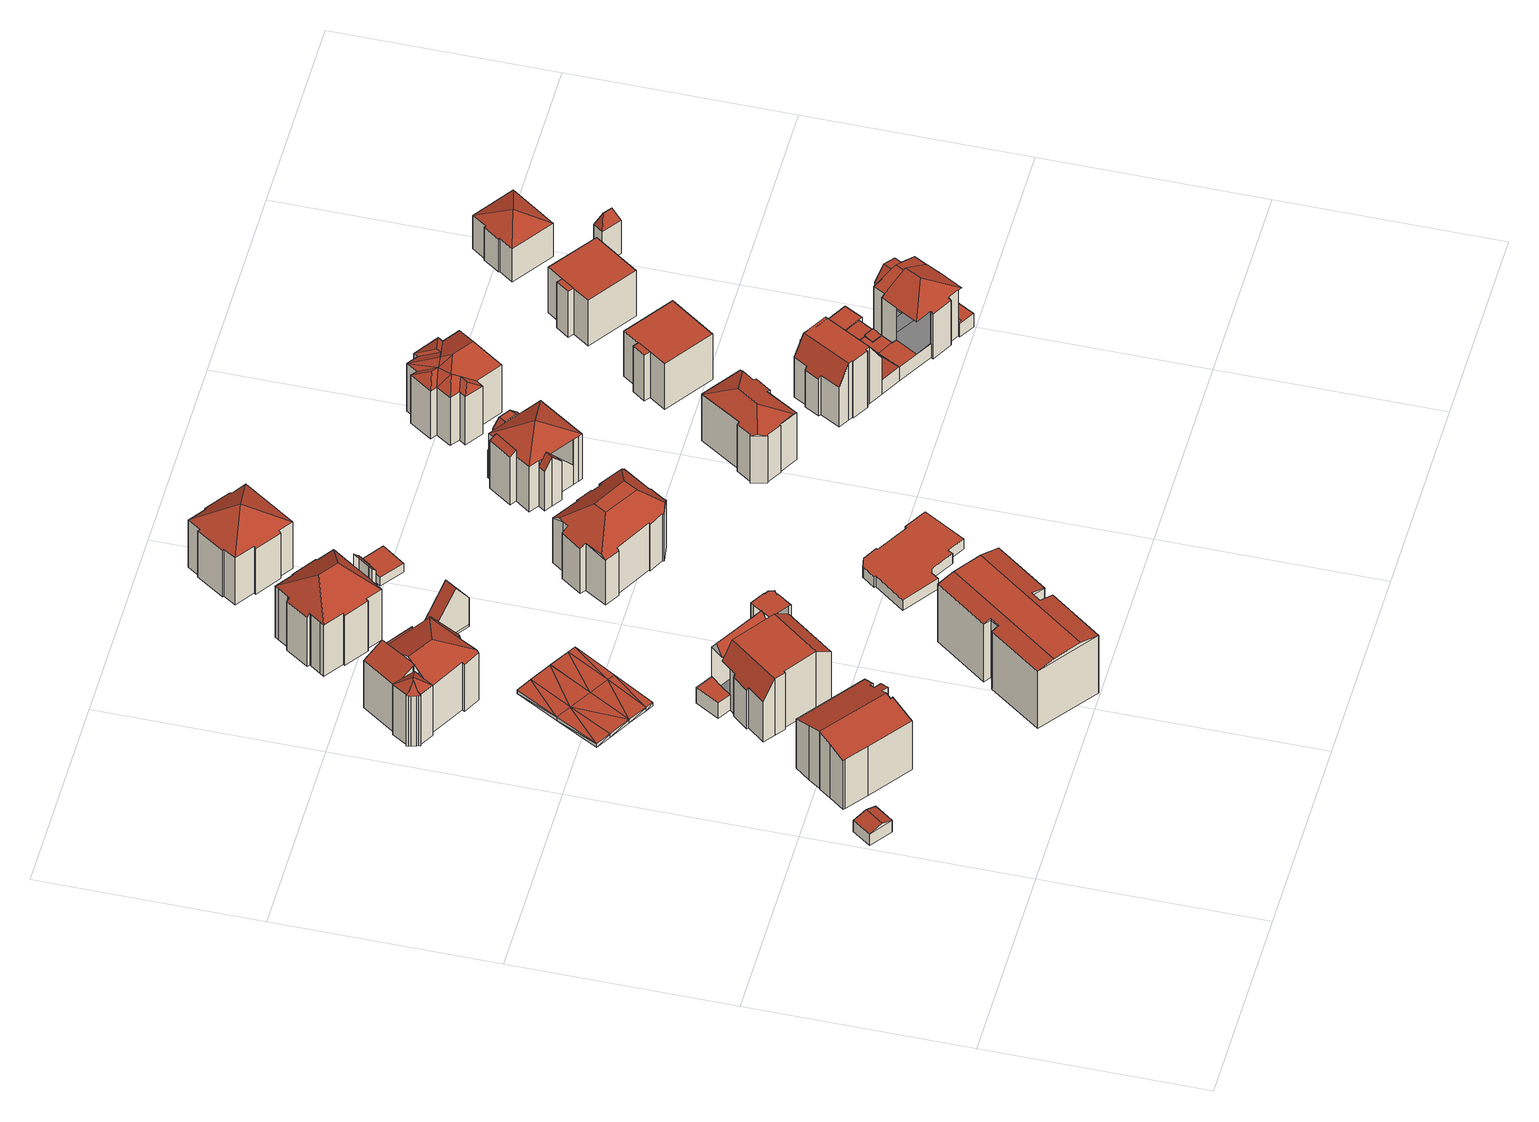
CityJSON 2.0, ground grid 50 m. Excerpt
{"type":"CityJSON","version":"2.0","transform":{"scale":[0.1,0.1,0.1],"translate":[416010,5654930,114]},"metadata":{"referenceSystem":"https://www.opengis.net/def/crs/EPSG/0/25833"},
"CityObjects":{
"building1":{"type":"Building","attributes":{"Dachtyp_tdc":"tdcGableRoof","Gemeindeschluessel":14612000,"Dachneigung":17.3,"QualitaetDacherkennung":44,"Geometrietyp2DReferenz":"3000","measuredHeight":4.25,"function":"31001_9998","roofType":"3100"},"geometry":[{"type":"Solid","lod":"2","boundaries":[[[[0,1,2,3]],[[1,4,5,2]],[[4,6,7,5]],[[6,0,3,7]],[[4,1,8]],[[0,6,9]],[[1,0,9,8]],[[6,4,8,9]],[[3,2,5,7]]]],"semantics":{"surfaces":[{"type":"WallSurface"},{"type":"RoofSurface"},{"type":"GroundSurface"}],"values":[[0,0,0,0,0,0,1,1,2]]}}]},
"building2":{"type":"Building","attributes":{"Dachtyp_tdc":"tdcGableRoof","Gemeindeschluessel":14612000,"Dachneigung":18.02,"QualitaetDacherkennung":74,"Geometrietyp2DReferenz":"3000","measuredHeight":16.82,"function":"31001_9998","roofType":"3100"},"geometry":[{"type":"Solid","lod":"2","boundaries":[[[[10,11,12,13]],[[11,14,15,12]],[[14,16,17,15]],[[16,18,19,17]],[[18,20,21,19]],[[20,22,23,21]],[[22,24,25,23]],[[24,26,27,25]],[[26,28,29,27]],[[28,30,31,29]],[[30,32,33,31]],[[32,34,35,33]],[[34,36,37,35]],[[36,38,39,37]],[[38,40,41,39]],[[40,42,43,41]],[[42,44,45,43]],[[44,46,47,45]],[[46,48,49,47]],[[48,10,13,49]],[[44,42,40,38,36,34,32,30,28,26,24,22]],[[22,20,18,16,14,11,10,48,46,44]],[[13,12,15,17,19,21,23,25,27,29,31,33,35,37,39,41,43,45,47,49]]]],"semantics":{"surfaces":[{"type":"WallSurface"},{"type":"RoofSurface"},{"type":"GroundSurface"}],"values":[[0,0,0,0,0,0,0,0,0,0,0,0,0,0,0,0,0,0,0,0,1,1,2]]}}]},
"building3":{"type":"Building","attributes":{"Gemeindeschluessel":14612000,"Geometrietyp2DReferenz":"3000","function":"31001_9998","roofType":"9999"},"children":["building3-1","building3-2","building3-3","building3-4"]},
"building3-1":{"type":"BuildingPart","attributes":{"Dachtyp_tdc":"tdcPolyFlatRoof","Dachneigung":0,"QualitaetDacherkennung":59,"Geometrietyp2DReferenz":"3000","measuredHeight":16.61,"roofType":"1000"},"parents":["building3"],"geometry":[{"type":"MultiSurface","lod":"2","boundaries":[[[50,51,52,53,54]],[[51,55,56,52]],[[55,57,58,56]],[[57,59,60,58]],[[59,61,62,60]],[[61,63,64,62]],[[63,65,66,64]],[[65,67,68,66]],[[69,70,71,72,67,65,63,61,59,57,55,51,50,73,74]],[[53,52,56,58,60,62,64,66,68,75,76,77]],[[67,72,78,75,68]]],"semantics":{"surfaces":[{"type":"WallSurface"},{"type":"RoofSurface"},{"type":"GroundSurface"}],"values":[0,0,0,0,0,0,0,0,1,2,0]}}]},
"building3-2":{"type":"BuildingPart","attributes":{"Dachtyp_tdc":"tdcPolyFlatRoof","Dachneigung":0,"QualitaetDacherkennung":54,"Geometrietyp2DReferenz":"3000","measuredHeight":4.46,"roofType":"1000"},"parents":["building3"],"geometry":[{"type":"MultiSurface","lod":"2","boundaries":[[[79,80,81,82]],[[83,84,85,86]],[[84,83,87,80,79]],[[82,81,88,86,85]],[[84,79,82,85]]],"semantics":{"surfaces":[{"type":"WallSurface"},{"type":"RoofSurface"},{"type":"GroundSurface"}],"values":[0,0,1,2,0]}}]},
"building3-3":{"type":"BuildingPart","attributes":{"Dachtyp_tdc":"tdcCutGableRoof","Dachneigung":1.6,"QualitaetDacherkennung":50,"Geometrietyp2DReferenz":"3000","measuredHeight":16.82,"roofType":"9999"},"parents":["building3"],"geometry":[{"type":"MultiSurface","lod":"2","boundaries":[[[89,90,91,92]],[[90,93,94,91]],[[93,95,96,94]],[[95,97,98,96]],[[97,99,100,98]],[[99,101,83,86,100]],[[78,102,103,75]],[[102,104,105,103]],[[104,106,107,105]],[[106,108,109,107]],[[108,89,92,109]],[[104,102,78,71,110]],[[111,112,113,101,99,97,95,93,90,89]],[[110,111,89,108,106,104]],[[92,91,94,96,98,100,86,88,114,77,76,75,103,105,107,109]]],"semantics":{"surfaces":[{"type":"WallSurface"},{"type":"RoofSurface"},{"type":"GroundSurface"}],"values":[0,0,0,0,0,0,0,0,0,0,0,1,1,1,2]}}]},
"building3-4":{"type":"BuildingPart","attributes":{"Dachtyp_tdc":"tdcFreeFormRoof","Dachneigung":55.68,"QualitaetDacherkennung":15,"Geometrietyp2DReferenz":"3000","measuredHeight":16.76,"roofType":"5000"},"parents":["building3"],"geometry":[{"type":"MultiSurface","lod":"2","boundaries":[[[115,54,53,81,80]],[[116,117,118,112,119,120,74]],[[117,116,73,54,115]],[[117,115,118]],[[81,53,77,114,88]]],"semantics":{"surfaces":[{"type":"WallSurface"},{"type":"RoofSurface"},{"type":"GroundSurface"}],"values":[0,1,1,0,2]}}]},
"building4":{"type":"Building","attributes":{"Gemeindeschluessel":14612000,"Geometrietyp2DReferenz":"3000","function":"31001_9998","roofType":"9999"},"children":["building4-1","building4-2","building4-3","building4-4"]},
"building4-1":{"type":"BuildingPart","attributes":{"Dachtyp_tdc":"tdcHipAndGableRoof","Dachneigung":31.15,"QualitaetDacherkennung":55,"Geometrietyp2DReferenz":"3000","measuredHeight":17.78,"roofType":"5000"},"parents":["building4"],"geometry":[{"type":"MultiSurface","lod":"2","boundaries":[[[121,122,123,124]],[[125,126,127,128,129]],[[130,131,132,133,134]],[[131,135,136,132]],[[135,137,138,136]],[[137,121,124,138]],[[131,130,139,140]],[[139,126,125,141,142,140]],[[142,143,144,145,122,121,137,135,131,140]],[[124,123,146,147,129,128,148,133,132,136,138]]],"semantics":{"surfaces":[{"type":"WallSurface"},{"type":"RoofSurface"},{"type":"GroundSurface"}],"values":[0,0,0,0,0,0,1,1,1,2]}}]},
"building4-2":{"type":"BuildingPart","attributes":{"Dachtyp_tdc":"tdcPolyFlatRoof","Dachneigung":29.7,"QualitaetDacherkennung":47,"Geometrietyp2DReferenz":"3000","measuredHeight":16.78,"roofType":"2100"},"parents":["building4"],"geometry":[{"type":"MultiSurface","lod":"2","boundaries":[[[149,150,125,129,151]],[[152,149,151,153]],[[152,154,155,143,156,141,150,149]],[[151,129,147,146,153]]],"semantics":{"surfaces":[{"type":"WallSurface"},{"type":"RoofSurface"},{"type":"GroundSurface"}],"values":[0,0,1,2]}}]},
"building4-3":{"type":"BuildingPart","attributes":{"Dachtyp_tdc":"tdcFreeFormRoof","Dachneigung":36.29,"QualitaetDacherkennung":33,"Geometrietyp2DReferenz":"3000","measuredHeight":16.91,"roofType":"5000"},"parents":["building4"],"geometry":[{"type":"MultiSurface","lod":"2","boundaries":[[[157,158,159,160,161]],[[158,162,159]],[[162,163,164,165,166,167,168,160,159]],[[167,169,168]],[[169,170,161,160,168]],[[170,171,145,172,161]],[[173,174,175,176,177,178,179,180,181,153,146,123,182]],[[169,167,174,173]],[[167,166,175,174]],[[166,165,176,175]],[[165,164,177,176]],[[164,163,178,177]],[[163,162,179,178]],[[162,158,180,179]],[[158,157,181,180]],[[157,183,152,153,181]],[[171,170,182,123,122]],[[170,169,173,182]],[[172,154,183,157,161]]],"semantics":{"surfaces":[{"type":"RoofSurface"},{"type":"GroundSurface"},{"type":"WallSurface"}],"values":[0,0,0,0,0,0,1,2,2,2,2,2,2,2,2,2,2,2,0]}}]},
"building4-4":{"type":"BuildingPart","attributes":{"Dachtyp_tdc":"tdcFreeFormRoof","Dachneigung":79.63,"QualitaetDacherkennung":26,"Geometrietyp2DReferenz":"3000","measuredHeight":14.63,"roofType":"5000"},"parents":["building4"],"geometry":[{"type":"MultiSurface","lod":"2","boundaries":[[[184,185,186,187]],[[185,188,189,186]],[[188,134,133,189]],[[127,190,191,128]],[[190,192,193,191]],[[192,194,195,193]],[[194,196,197,195]],[[196,198,199,197]],[[198,200,201,199]],[[200,202,203,201]],[[202,184,187,203]],[[198,196,204,205]],[[196,194,192,190,206,204]],[[190,127,206]],[[127,207,208,205,204,206]],[[207,134,209,210,208]],[[134,188,209]],[[188,185,184,202,200,210,209]],[[200,198,205,208,210]],[[187,186,189,133,148,128,191,193,195,197,199,201,203]]],"semantics":{"surfaces":[{"type":"WallSurface"},{"type":"RoofSurface"},{"type":"GroundSurface"}],"values":[0,0,0,0,0,0,0,0,0,0,0,1,1,1,1,1,1,1,1,2]}}]},
"building5":{"type":"Building","attributes":{"Stand_DGM":"2016","Stand_Basis-DLM":"2024","Gemeindeschluessel":"14612000","ObjektHoehe":1,"Stand_Laserscan":"2016","BodenHoehe":114.23,"Stand_3D-Stadtmodell":"2025","Geometrietyp2DReferenz":2000,"AbsoluteHoehe":115.23,"measuredHeight":1,"function":"53001_1800","roofType":"9999"},"geometry":[{"type":"MultiSurface","lod":"2","boundaries":[[[211,212,213]],[[211,213,214]],[[212,215,216]],[[212,216,213]],[[216,215,217]],[[215,218,219]],[[215,219,220]],[[215,220,217]],[[218,221,222]],[[218,222,219]],[[223,224,212]],[[223,212,211]],[[224,225,212]],[[212,225,215]],[[225,226,218]],[[225,218,215]],[[226,227,221]],[[226,221,218]],[[211,214,228]],[[211,228,229]],[[214,213,230]],[[214,230,228]],[[213,216,231]],[[213,231,230]],[[216,217,232]],[[216,232,231]],[[217,220,233]],[[217,233,232]],[[220,219,234]],[[220,234,233]],[[219,222,235]],[[219,235,234]],[[222,221,236]],[[222,236,235]],[[221,227,237]],[[221,237,236]],[[227,226,238]],[[227,238,237]],[[226,225,239]],[[226,239,238]],[[225,224,240]],[[225,240,239]],[[224,223,241]],[[224,241,240]],[[223,211,229]],[[223,229,241]],[[230,242,229]],[[228,230,229]],[[231,243,242]],[[230,231,242]],[[232,243,231]],[[234,244,243]],[[233,234,243]],[[232,233,243]],[[235,236,244]],[[234,235,244]],[[242,240,241]],[[229,242,241]],[[242,239,240]],[[243,239,242]],[[244,238,239]],[[243,244,239]],[[236,237,238]],[[244,236,238]]],"semantics":{"surfaces":[{"type":"RoofSurface"},{"type":"WallSurface"},{"type":"GroundSurface"}],"values":[0,0,0,0,0,0,0,0,0,0,0,0,0,0,0,0,0,0,1,1,1,1,1,1,1,1,1,1,1,1,1,1,1,1,1,1,1,1,1,1,1,1,1,1,1,1,2,2,2,2,2,2,2,2,2,2,2,2,2,2,2,2,2,2]}}]},
"building6":{"type":"Building","attributes":{"Dachtyp_tdc":"tdcFreeFormRoof","Gemeindeschluessel":14612000,"Dachneigung":0.742,"QualitaetDacherkennung":40,"Geometrietyp2DReferenz":"3000","measuredHeight":17.99,"function":"31001_9998","roofType":"5000"},"geometry":[{"type":"Solid","lod":"2","boundaries":[[[[245,246,247,248]],[[246,249,250,247]],[[249,251,252,250]],[[251,253,254,252]],[[253,255,256,254]],[[255,257,258,256]],[[257,259,260,258]],[[259,261,262,260]],[[261,263,264,262]],[[263,265,266,264]],[[265,267,268,266]],[[267,269,270,268]],[[269,271,272,270]],[[271,273,274,272]],[[273,245,248,274]],[[251,275,276,245,273,277,278,253]],[[279,280,281,282,283,284,285,286]],[[287,278,277,281,280]],[[257,287,280,259]],[[255,278,287,257]],[[261,279,286,263]],[[263,286,285,265]],[[265,285,284,267]],[[267,284,283,269]],[[269,283,282,271]],[[271,282,281,277,273]],[[259,280,279,261]],[[253,278,255]],[[246,276,275,249]],[[245,276,246]],[[249,275,251]],[[248,247,250,252,254,256,258,260,262,264,266,268,270,272,274]]]],"semantics":{"surfaces":[{"type":"WallSurface"},{"type":"RoofSurface"},{"type":"GroundSurface"}],"values":[[0,0,0,0,0,0,0,0,0,0,0,0,0,0,0,1,1,1,0,0,0,0,0,0,0,0,0,0,0,0,0,2]]}}]},
"building7":{"type":"Building","attributes":{"Dachtyp_tdc":"tdcPolyFlatRoof","Gemeindeschluessel":14612000,"Dachneigung":6.08,"QualitaetDacherkennung":51,"Geometrietyp2DReferenz":"3000","measuredHeight":2.63,"function":"31001_9998","roofType":"2100"},"geometry":[{"type":"Solid","lod":"2","boundaries":[[[[288,289,290,291]],[[289,292,293,290]],[[292,294,295,293]],[[294,288,291,295]],[[294,292,289,288]],[[291,290,293,295]]]],"semantics":{"surfaces":[{"type":"WallSurface"},{"type":"RoofSurface"},{"type":"GroundSurface"}],"values":[[0,0,0,0,1,2]]}}]},
"building8":{"type":"Building","attributes":{"Dachtyp_tdc":"tdcFreeFormRoof","Gemeindeschluessel":14612000,"Dachneigung":54.48,"QualitaetDacherkennung":3,"Geometrietyp2DReferenz":"3000","measuredHeight":13.47,"function":"31001_9998","roofType":"5000"},"geometry":[{"type":"Solid","lod":"2","boundaries":[[[[296,297,298,299]],[[297,300,301,298]],[[300,302,290,301]],[[302,303,291,290]],[[303,296,299,291]],[[304,305,303,306,307]],[[308,309,305,304]],[[296,309,308,297]],[[303,305,309,296]],[[297,308,304,307,300]],[[300,307,306,302]],[[302,306,303]],[[299,298,301,290,291]]]],"semantics":{"surfaces":[{"type":"WallSurface"},{"type":"RoofSurface"},{"type":"GroundSurface"}],"values":[[0,0,0,0,0,1,1,0,0,0,0,0,2]]}}]},
"building9":{"type":"Building","attributes":{"Gemeindeschluessel":14612000,"Geometrietyp2DReferenz":"3000","function":"31001_9998","roofType":"9999"},"children":["building9-1","building9-2"]},
"building9-1":{"type":"BuildingPart","attributes":{"Dachtyp_tdc":"tdcFreeFormRoof","Dachneigung":36.13,"QualitaetDacherkennung":55,"Geometrietyp2DReferenz":"3000","measuredHeight":20.49,"roofType":"5000"},"parents":["building9"],"geometry":[{"type":"MultiSurface","lod":"2","boundaries":[[[310,311,312,313]],[[311,314,315,312]],[[314,316,317,315]],[[316,318,319,317]],[[318,320,321,319]],[[320,322,323,321]],[[322,324,325,323]],[[324,326,327,325]],[[326,328,329,327]],[[328,330,331,329]],[[330,332,333,331]],[[332,334,335,333]],[[334,336,337,335]],[[336,338,339,337]],[[338,340,341,339]],[[340,342,343,341]],[[342,344,345,343]],[[346,347,348,349]],[[347,350,351,348]],[[350,352,353,351]],[[352,354,355,353]],[[354,356,357,355]],[[356,310,313,357]],[[352,350,347,346,344,342,358]],[[342,340,338,336,334,332,359,358]],[[332,330,328,326,324,322,320,318,316,314,359]],[[314,311,310,356,354,352,358,359]],[[313,312,315,317,319,321,323,325,327,329,331,333,335,337,339,341,343,345,349,348,351,353,355,357]]],"semantics":{"surfaces":[{"type":"WallSurface"},{"type":"RoofSurface"},{"type":"GroundSurface"}],"values":[0,0,0,0,0,0,0,0,0,0,0,0,0,0,0,0,0,0,0,0,0,0,0,1,1,1,1,2]}}]},
"building9-2":{"type":"BuildingPart","attributes":{"Dachtyp_tdc":"tdcPolyFlatRoof","Dachneigung":44.22,"QualitaetDacherkennung":39,"Geometrietyp2DReferenz":"3000","measuredHeight":18.46,"roofType":"2100"},"parents":["building9"],"geometry":[{"type":"MultiSurface","lod":"2","boundaries":[[[360,361,362,345,344]],[[361,363,364,362]],[[363,365,366,364]],[[365,367,368,366]],[[367,369,346,349,368]],[[367,365,363,361,360,370,369]],[[349,345,362,364,366,368]]],"semantics":{"surfaces":[{"type":"WallSurface"},{"type":"RoofSurface"},{"type":"GroundSurface"}],"values":[0,0,0,0,0,1,2]}}]},
"building10":{"type":"Building","attributes":{"Dachtyp_tdc":"tdcPolyFlatRoof","Gemeindeschluessel":14612000,"Dachneigung":0,"QualitaetDacherkennung":0,"Geometrietyp2DReferenz":"3000","BezugspunktDach":"2000","measuredHeight":3,"function":"31001_9998"},"geometry":[{"type":"MultiSurface","lod":"2","boundaries":[[[371,372,373,374,375,376,377,378,379,380,381,382,383,384,385,386,387,388]],[[374,373,389,390]],[[373,372,391,389]],[[372,371,392,391]],[[371,388,393,392]],[[388,387,394,393]],[[387,386,395,394]],[[386,385,396,395]],[[385,384,397,396]],[[381,380,398,399]],[[384,383,400,397]],[[383,382,401,400]],[[382,381,399,401]],[[380,379,402,398]],[[379,378,403,402]],[[378,377,404,403]],[[377,376,405,404]],[[376,375,406,405]],[[375,374,390,406]],[[393,394,395,396,397,400,401,399,398,402,403,404,405,406,390,389,391,392]]],"semantics":{"surfaces":[{"type":"RoofSurface"},{"type":"WallSurface"},{"type":"GroundSurface"}],"values":[0,1,1,1,1,1,1,1,1,1,1,1,1,1,1,1,1,1,1,2]}}]},
"building11":{"type":"Building","attributes":{"Dachtyp_tdc":"tdcPolyFlatRoof","Gemeindeschluessel":14612000,"Dachneigung":0,"QualitaetDacherkennung":61,"Geometrietyp2DReferenz":"3000","measuredHeight":2.55,"function":"31001_9998","roofType":"1000"},"geometry":[{"type":"Solid","lod":"2","boundaries":[[[[407,408,409,410]],[[408,411,412,409]],[[411,413,414,412]],[[413,407,410,414]],[[413,411,408,407]],[[410,409,412,414]]]],"semantics":{"surfaces":[{"type":"WallSurface"},{"type":"RoofSurface"},{"type":"GroundSurface"}],"values":[[0,0,0,0,1,2]]}}]},
"building12":{"type":"Building","attributes":{"Dachtyp_tdc":"tdcFreeFormRoof","Gemeindeschluessel":14612000,"Dachneigung":36.97,"QualitaetDacherkennung":39,"Geometrietyp2DReferenz":"3000","measuredHeight":18.28,"function":"31001_9998","roofType":"5000"},"geometry":[{"type":"Solid","lod":"2","boundaries":[[[[415,416,417,418]],[[416,419,420,417]],[[419,421,422,420]],[[421,423,424,422]],[[423,425,426,424]],[[425,427,428,426]],[[427,429,430,428]],[[429,431,432,430]],[[431,433,434,432]],[[433,435,436,434]],[[435,437,438,436]],[[437,439,440,438]],[[441,442,443,444,445,446,447,448,449]],[[450,421,419,416,415,451,452,453,443,442,454]],[[455,431,429,427,425,423,450,454,456]],[[435,433,455,456,441,449,457,458,459,439,437]],[[456,454,442,441]],[[423,421,450]],[[433,431,455]],[[448,457,449]],[[453,444,443]],[[440,460,461,462,463,464,465,466,467,468,469,470,418,417,420,422,424,426,428,430,432,434,436,438]],[[439,459,460,440]],[[459,458,461,460]],[[458,457,462,461]],[[457,448,463,462]],[[448,447,464,463]],[[447,446,465,464]],[[446,445,466,465]],[[445,444,467,466]],[[444,453,468,467]],[[453,452,469,468]],[[452,451,470,469]],[[451,415,418,470]]]],"semantics":{"surfaces":[{"type":"WallSurface"},{"type":"RoofSurface"},{"type":"GroundSurface"}],"values":[[0,0,0,0,0,0,0,0,0,0,0,0,1,1,1,1,1,0,0,0,0,2,0,0,0,0,0,0,0,0,0,0,0,0]]}}]},
"building13":{"type":"Building","attributes":{"Dachtyp_tdc":"tdcTentRoof","Gemeindeschluessel":14612000,"Dachneigung":34.59,"QualitaetDacherkennung":53,"Geometrietyp2DReferenz":"3000","measuredHeight":18.77,"function":"31001_9998","roofType":"3500"},"geometry":[{"type":"Solid","lod":"2","boundaries":[[[[471,472,473,474]],[[472,475,476,473]],[[475,477,478,476]],[[477,479,480,478]],[[479,481,482,480]],[[481,483,484,482]],[[483,485,486,484]],[[485,487,488,486]],[[487,489,490,488]],[[489,491,492,490]],[[491,493,494,492]],[[493,495,496,494]],[[495,497,498,496]],[[497,499,500,498]],[[499,501,502,500]],[[501,471,474,502]],[[477,475,503]],[[487,485,483,481,479,477,503]],[[497,495,493,491,489,487,503]],[[475,472,471,501,499,497,503]],[[474,473,476,478,480,482,484,486,488,490,492,494,496,498,500,502]]]],"semantics":{"surfaces":[{"type":"WallSurface"},{"type":"RoofSurface"},{"type":"GroundSurface"}],"values":[[0,0,0,0,0,0,0,0,0,0,0,0,0,0,0,0,1,1,1,1,2]]}}]},
"building14":{"type":"Building","attributes":{"Gemeindeschluessel":14612000,"Geometrietyp2DReferenz":"3000","function":"31001_9998","roofType":"9999"},"children":["building14-1","building14-2","building14-3","building14-4"]},
"building14-1":{"type":"BuildingPart","attributes":{"Dachtyp_tdc":"tdcTentRoof","Dachneigung":31.09,"QualitaetDacherkennung":54,"Geometrietyp2DReferenz":"3000","measuredHeight":17.09,"roofType":"3500"},"parents":["building14"],"geometry":[{"type":"MultiSurface","lod":"2","boundaries":[[[504,505,506,507]],[[505,508,509,510,506]],[[511,512,513]],[[511,514,515,512]],[[514,516,517,515]],[[518,519,520]],[[519,521,522,523,520]],[[524,525,526,527,528]],[[525,529,530,526]],[[529,504,507,530]],[[514,511,531,532,533,508,505,504,529,534]],[[521,519,518,516,514,534]],[[525,524,535,536,537,538,521,534]],[[529,525,534]],[[507,506,510,539,512,515,517,520,523,540,541,527,526,530]]],"semantics":{"surfaces":[{"type":"WallSurface"},{"type":"RoofSurface"},{"type":"GroundSurface"}],"values":[0,0,0,0,0,0,0,0,0,0,1,1,1,1,2]}}]},
"building14-2":{"type":"BuildingPart","attributes":{"Dachtyp_tdc":"tdcGableRoof","Dachneigung":50.79,"QualitaetDacherkennung":29,"Geometrietyp2DReferenz":"3000","measuredHeight":14.52,"roofType":"3100"},"parents":["building14"],"geometry":[{"type":"MultiSurface","lod":"2","boundaries":[[[509,542,506,510]],[[542,543,544,506]],[[543,545,546,544]],[[545,547,548,546]],[[547,549,550,548]],[[549,513,512,550]],[[547,545,543,542,509,533,551]],[[551,531,513,549,547]],[[539,510,506,544,546,548,550,512]]],"semantics":{"surfaces":[{"type":"WallSurface"},{"type":"RoofSurface"},{"type":"GroundSurface"}],"values":[0,0,0,0,0,0,1,1,2]}}]},
"building14-3":{"type":"BuildingPart","attributes":{"Dachtyp_tdc":"tdcPolyFlatRoof","Dachneigung":28.75,"QualitaetDacherkennung":39,"Geometrietyp2DReferenz":"3000","measuredHeight":14.91,"roofType":"2100"},"parents":["building14"],"geometry":[{"type":"MultiSurface","lod":"2","boundaries":[[[552,553,518,520,554]],[[555,517,516]],[[555,556,557,517]],[[556,552,554,557]],[[556,555,553,552]],[[554,520,517,557]]],"semantics":{"surfaces":[{"type":"WallSurface"},{"type":"RoofSurface"},{"type":"GroundSurface"}],"values":[0,0,0,0,1,2]}}]},
"building14-4":{"type":"BuildingPart","attributes":{"Dachtyp_tdc":"tdcCutGableRoof","Dachneigung":51.98,"QualitaetDacherkennung":25,"Geometrietyp2DReferenz":"3000","measuredHeight":13.66,"roofType":"9999"},"parents":["building14"],"geometry":[{"type":"MultiSurface","lod":"2","boundaries":[[[522,558,559,523]],[[558,560,561,559]],[[560,562,563,561]],[[562,564,565,563]],[[564,566,567,565]],[[566,568,569,567]],[[568,528,527,569]],[[564,562,560,558,522,538,570]],[[571,535,528,568,566]],[[570,571,566,564]],[[523,559,561,563,565,567,569,527,541,540]]],"semantics":{"surfaces":[{"type":"WallSurface"},{"type":"RoofSurface"},{"type":"GroundSurface"}],"values":[0,0,0,0,0,0,0,1,1,1,2]}}]},
"building15":{"type":"Building","attributes":{"Dachtyp_tdc":"tdcFreeFormRoof","Gemeindeschluessel":14612000,"Dachneigung":21.47,"QualitaetDacherkennung":50,"Geometrietyp2DReferenz":"3000","measuredHeight":16,"function":"31001_9998","roofType":"5000"},"geometry":[{"type":"Solid","lod":"2","boundaries":[[[[572,573,574,575]],[[573,576,577,574]],[[576,578,579,577]],[[578,580,581,579]],[[580,582,583,581]],[[582,584,585,583]],[[584,586,587,585]],[[586,588,589,587]],[[588,590,591,589]],[[590,592,593,591]],[[592,594,595,593]],[[594,596,597,595]],[[596,598,599,597]],[[598,600,601,599]],[[600,572,575,601]],[[588,602,603,604,594,592,590]],[[605,606,576,573,607]],[[578,606,605,603,602,586,584,582,580]],[[603,605,607,572,600,598,596,604]],[[596,594,604]],[[573,572,607]],[[588,586,602]],[[578,576,606]],[[575,574,577,579,581,583,585,587,589,591,593,595,597,599,601]]]],"semantics":{"surfaces":[{"type":"WallSurface"},{"type":"RoofSurface"},{"type":"GroundSurface"}],"values":[[0,0,0,0,0,0,0,0,0,0,0,0,0,0,0,1,1,1,1,0,0,0,0,2]]}}]},
"building16":{"type":"Building","attributes":{"Dachtyp_tdc":"tdcFreeFormRoof","Gemeindeschluessel":14612000,"Dachneigung":26.26,"QualitaetDacherkennung":26,"Geometrietyp2DReferenz":"3000","measuredHeight":17.22,"function":"31001_9998","roofType":"5000"},"geometry":[{"type":"Solid","lod":"2","boundaries":[[[[608,609,610,611]],[[609,612,613,610]],[[612,614,615,613]],[[614,616,617,615]],[[616,618,619,617]],[[618,620,621,619]],[[620,622,623,621]],[[622,624,625,623]],[[624,626,627,625]],[[626,628,629,627]],[[628,630,631,629]],[[630,632,633,631]],[[632,634,635,633]],[[634,636,637,635]],[[636,638,639,637]],[[638,608,611,639]],[[640,641,638,636]],[[640,636,634]],[[642,641,640,634,632]],[[643,644,642,632,630]],[[643,630,628]],[[645,644,643,628,626]],[[646,647,648,645,626,624]],[[646,624,622]],[[647,646,622,620]],[[648,647,620,618]],[[648,618,645]],[[649,645,618]],[[649,644,645]],[[649,642,644]],[[609,642,649]],[[642,609,608]],[[618,616,649]],[[650,649,616,614]],[[650,614,612]],[[649,650,612,609]],[[641,642,608,638]],[[611,610,613,615,617,619,621,623,625,627,629,631,633,635,637,639]]]],"semantics":{"surfaces":[{"type":"WallSurface"},{"type":"RoofSurface"},{"type":"GroundSurface"}],"values":[[0,0,0,0,0,0,0,0,0,0,0,0,0,0,0,0,1,1,1,1,1,1,1,1,1,1,1,1,1,1,1,1,1,1,1,1,1,2]]}}]},
"building17":{"type":"Building","attributes":{"Gemeindeschluessel":14612000,"Geometrietyp2DReferenz":"3000","function":"31001_9998","roofType":"9999"},"children":["building17-1","building17-2","building17-3","building17-4"]},
"building17-1":{"type":"BuildingPart","attributes":{"Dachtyp_tdc":"tdcPolyFlatRoof","Dachneigung":0,"QualitaetDacherkennung":64,"Geometrietyp2DReferenz":"3000","measuredHeight":3.66,"roofType":"1000"},"parents":["building17"],"geometry":[{"type":"MultiSurface","lod":"2","boundaries":[[[651,652,653,654]],[[652,655,656,653]],[[655,657,658,656]],[[657,659,660,658]],[[661,651,654,662]],[[661,659,657,655,652,651]],[[654,653,656,658,660,662]]],"semantics":{"surfaces":[{"type":"WallSurface"},{"type":"RoofSurface"},{"type":"GroundSurface"}],"values":[0,0,0,0,0,1,2]}}]},
"building17-2":{"type":"BuildingPart","attributes":{"Dachtyp_tdc":"tdcCutGableRoof","Dachneigung":0.08,"QualitaetDacherkennung":50,"Geometrietyp2DReferenz":"3000","measuredHeight":16.61,"roofType":"9999"},"parents":["building17"],"geometry":[{"type":"MultiSurface","lod":"2","boundaries":[[[663,664,665]],[[666,667,668,669,670,671,672,673]],[[674,675,676,677,678,679,680,681]],[[673,682,683,684,685,674,681,663,666]],[[686,687,688,689,690,691,692,693,694,695,696,697,698,699,700,701,702,703,704,665]],[[679,678,688,687]],[[678,677,689,688]],[[677,676,705,690,689]],[[675,674,692,691,706]],[[685,684,694,693]],[[684,683,695,694]],[[683,682,696,695]],[[682,673,697,696]],[[673,672,698,697]],[[672,671,699,698]],[[671,670,700,699]],[[670,669,701,700]],[[669,668,702,701]],[[668,667,703,702]],[[667,666,704,703]],[[666,663,665,704]],[[674,685,693,692]]],"semantics":{"surfaces":[{"type":"WallSurface"},{"type":"RoofSurface"},{"type":"GroundSurface"}],"values":[0,1,1,1,2,0,0,0,0,0,0,0,0,0,0,0,0,0,0,0,0,0]}}]},
"building17-3":{"type":"BuildingPart","attributes":{"Dachtyp_tdc":"tdcPolyFlatRoof","Dachneigung":3.4,"QualitaetDacherkennung":74,"Geometrietyp2DReferenz":"3000","measuredHeight":4.05,"roofType":"2100"},"parents":["building17"],"geometry":[{"type":"MultiSurface","lod":"2","boundaries":[[[705,707,708,690]],[[707,661,662,708]],[[709,710,660,659]],[[709,706,691,710]],[[706,709,659,661,707,705]],[[708,662,660,710,691,690]]],"semantics":{"surfaces":[{"type":"WallSurface"},{"type":"RoofSurface"},{"type":"GroundSurface"}],"values":[0,0,0,0,1,2]}}]},
"building17-4":{"type":"BuildingPart","attributes":{"Dachtyp_tdc":"tdcPolyFlatRoof","Dachneigung":59.42,"QualitaetDacherkennung":28,"Geometrietyp2DReferenz":"3000","measuredHeight":15.7,"roofType":"2100"},"parents":["building17"],"geometry":[{"type":"MultiSurface","lod":"2","boundaries":[[[711,712,687,713]],[[712,679,687]],[[664,714,715,665]],[[714,711,713,715]],[[714,664,716,680,712,711]],[[713,687,686,665,715]]],"semantics":{"surfaces":[{"type":"WallSurface"},{"type":"RoofSurface"},{"type":"GroundSurface"}],"values":[0,0,0,0,1,2]}}]},
"building18":{"type":"Building","attributes":{"Gemeindeschluessel":14612000,"Geometrietyp2DReferenz":"3000","function":"31001_9998","roofType":"9999"},"children":["building18-1","building18-2"]},
"building18-1":{"type":"BuildingPart","attributes":{"Dachtyp_tdc":"tdcPolyFlatRoof","Dachneigung":0,"QualitaetDacherkennung":46,"Geometrietyp2DReferenz":"3000","measuredHeight":13.41,"roofType":"1000"},"parents":["building18"],"geometry":[{"type":"MultiSurface","lod":"2","boundaries":[[[717,718,719,720,721]],[[718,722,723,719]],[[722,724,725,726,723]],[[724,722,718,717]],[[720,719,723,726]]],"semantics":{"surfaces":[{"type":"WallSurface"},{"type":"RoofSurface"},{"type":"GroundSurface"}],"values":[0,0,0,1,2]}}]},
"building18-2":{"type":"BuildingPart","attributes":{"Dachtyp_tdc":"tdcPolyFlatRoof","Dachneigung":0,"QualitaetDacherkennung":63,"Geometrietyp2DReferenz":"3000","measuredHeight":13.35,"roofType":"1000"},"parents":["building18"],"geometry":[{"type":"MultiSurface","lod":"2","boundaries":[[[727,728,729,730]],[[728,731,732,729]],[[731,721,720,732]],[[725,733,734,726]],[[733,727,730,734]],[[733,725,721,731,728,727]],[[730,729,732,720,726,734]]],"semantics":{"surfaces":[{"type":"WallSurface"},{"type":"RoofSurface"},{"type":"GroundSurface"}],"values":[0,0,0,0,0,1,2]}}]},
"building19":{"type":"Building","attributes":{"Gemeindeschluessel":14612000,"Dachtyp_tdc":"tdcPolyFlatRoof","Dachneigung":11.13,"QualitaetDacherkennung":61,"Geometrietyp2DReferenz":"3000","measuredHeight":4.22,"function":"31001_9998","roofType":"2100"},"geometry":[{"type":"Solid","lod":"2","boundaries":[[[[735,736,737,738]],[[739,740,741,742]],[[738,737,740,739]],[[737,736,741,740]],[[736,735,742,741]],[[735,738,739,742]]]],"semantics":{"surfaces":[{"type":"RoofSurface"},{"type":"GroundSurface"},{"type":"WallSurface"}],"values":[[0,1,2,2,2,2]]}}]},
"building20":{"type":"Building","attributes":{"Gemeindeschluessel":14612000,"Geometrietyp2DReferenz":"3000","function":"31001_9998","roofType":"9999"},"children":["building20-1","building20-2","building20-3","building20-4","building20-5","building20-6"]},
"building20-1":{"type":"BuildingPart","attributes":{"Dachtyp_tdc":"tdcPolyFlatRoof","Dachneigung":0,"QualitaetDacherkennung":63,"Geometrietyp2DReferenz":"3000","measuredHeight":3.98,"roofType":"1000"},"parents":["building20"],"geometry":[{"type":"MultiSurface","lod":"2","boundaries":[[[743,744,745,746]],[[747,748,749,750]],[[748,751,710,749]],[[751,752,753,710]],[[752,751,748,747,754,743,746]],[[745,744,755,750,749,710,753]]],"semantics":{"surfaces":[{"type":"WallSurface"},{"type":"RoofSurface"},{"type":"GroundSurface"}],"values":[0,0,0,0,1,2]}}]},
"building20-2":{"type":"BuildingPart","attributes":{"Dachtyp_tdc":"tdcPolyFlatRoof","Dachneigung":0,"QualitaetDacherkennung":67,"Geometrietyp2DReferenz":"3000","measuredHeight":3.93,"roofType":"1000"},"parents":["building20"],"geometry":[{"type":"MultiSurface","lod":"2","boundaries":[[[756,757,758,658]],[[757,759,760,758]],[[759,761,762,760]],[[761,746,745,762]],[[752,756,658,753]],[[752,746,761,759,757,756]],[[658,758,760,762,745,753]]],"semantics":{"surfaces":[{"type":"WallSurface"},{"type":"RoofSurface"},{"type":"GroundSurface"}],"values":[0,0,0,0,0,1,2]}}]},
"building20-3":{"type":"BuildingPart","attributes":{"Dachtyp_tdc":"tdcGableRoof","Dachneigung":13.31,"QualitaetDacherkennung":28,"Geometrietyp2DReferenz":"3000","measuredHeight":15.59,"roofType":"3100"},"parents":["building20"],"geometry":[{"type":"MultiSurface","lod":"2","boundaries":[[[763,764,765,766,767]],[[768,769,770]],[[768,771,772,769]],[[771,773,774,772]],[[773,775,774]],[[776,777,778,779,780]],[[777,763,767,778]],[[781,782,783,784,773,771,768,785,786,787]],[[787,788,764,763,777,776,781]],[[767,766,789,790,769,772,774,791,792,779,778]]],"semantics":{"surfaces":[{"type":"WallSurface"},{"type":"RoofSurface"},{"type":"GroundSurface"}],"values":[0,0,0,0,0,0,0,1,1,2]}}]},
"building20-4":{"type":"BuildingPart","attributes":{"Dachtyp_tdc":"tdcHipAndGableRoof","Dachneigung":26.98,"QualitaetDacherkennung":41,"Geometrietyp2DReferenz":"3000","measuredHeight":17.06,"roofType":"5000"},"parents":["building20"],"geometry":[{"type":"MultiSurface","lod":"2","boundaries":[[[765,793,794,766]],[[793,795,796,797,794]],[[798,799,800,801,802]],[[799,803,804,800]],[[803,805,806,804]],[[805,807,749,806]],[[807,808,747,750,749]],[[809,810,811,744,743]],[[810,770,769,811]],[[812,808,807,805,803,799,798,813,814]],[[813,795,793,765,788,815,814]],[[815,785,770,810,809,812,814]],[[769,790,789,766,794,797,816,801,800,804,806,749,750,755,744,811]]],"semantics":{"surfaces":[{"type":"WallSurface"},{"type":"RoofSurface"},{"type":"GroundSurface"}],"values":[0,0,0,0,0,0,0,0,0,1,1,1,2]}}]},
"building20-5":{"type":"BuildingPart","attributes":{"Dachtyp_tdc":"tdcGableRoof","Dachneigung":51.4,"QualitaetDacherkennung":23,"Geometrietyp2DReferenz":"3000","measuredHeight":15.48,"roofType":"3100"},"parents":["building20"],"geometry":[{"type":"MultiSurface","lod":"2","boundaries":[[[775,817,818,774]],[[817,819,820,818]],[[819,821,822,820]],[[821,823,778,822]],[[823,780,779,778]],[[819,817,775,784,824]],[[824,782,825,780,823,821,819]],[[779,792,791,774,818,820,822,778]]],"semantics":{"surfaces":[{"type":"WallSurface"},{"type":"RoofSurface"},{"type":"GroundSurface"}],"values":[0,0,0,0,0,1,1,2]}}]},
"building20-6":{"type":"BuildingPart","attributes":{"Dachtyp_tdc":"tdcPolyFlatRoof","Dachneigung":0,"QualitaetDacherkennung":52,"Geometrietyp2DReferenz":"3000","measuredHeight":3.82,"roofType":"1000"},"parents":["building20"],"geometry":[{"type":"MultiSurface","lod":"2","boundaries":[[[826,827,828,829]],[[827,802,801,828]],[[796,830,831,797]],[[830,826,829,831]],[[830,796,832,802,827,826]],[[829,828,801,816,797,831]]],"semantics":{"surfaces":[{"type":"WallSurface"},{"type":"RoofSurface"},{"type":"GroundSurface"}],"values":[0,0,0,0,1,2]}}]},
"building21":{"type":"Building","attributes":{"Dachtyp_tdc":"tdcPolyFlatRoof","Gemeindeschluessel":14612000,"Dachneigung":0,"QualitaetDacherkennung":65,"Geometrietyp2DReferenz":"3000","measuredHeight":3.77,"function":"31001_9998","roofType":"1000"},"geometry":[{"type":"Solid","lod":"2","boundaries":[[[[756,833,834,835]],[[833,836,837,834]],[[836,838,739,837]],[[838,757,742,739]],[[757,756,835,742]],[[757,838,836,833,756]],[[835,834,837,739,742]]]],"semantics":{"surfaces":[{"type":"WallSurface"},{"type":"RoofSurface"},{"type":"GroundSurface"}],"values":[[0,0,0,0,0,1,2]]}}]},
"building22":{"type":"Building","attributes":{"Dachtyp_tdc":"tdcPolyFlatRoof","Gemeindeschluessel":14612000,"Dachneigung":0,"QualitaetDacherkennung":67,"Geometrietyp2DReferenz":"3000","measuredHeight":3.77,"function":"31001_9998","roofType":"1000"},"geometry":[{"type":"Solid","lod":"2","boundaries":[[[[833,839,840,834]],[[839,841,842,840]],[[841,843,844,842]],[[843,836,837,844]],[[836,833,834,837]],[[836,843,841,839,833]],[[834,840,842,844,837]]]],"semantics":{"surfaces":[{"type":"WallSurface"},{"type":"RoofSurface"},{"type":"GroundSurface"}],"values":[[0,0,0,0,0,1,2]]}}]},
"building23":{"type":"Building","attributes":{"Gemeindeschluessel":14612000,"Geometrietyp2DReferenz":"3000","function":"31001_9998","roofType":"9999"},"children":["building23-1","building23-2"]},
"building23-1":{"type":"BuildingPart","attributes":{"Dachtyp_tdc":"tdcPolyFlatRoof","Dachneigung":0,"QualitaetDacherkennung":62,"Geometrietyp2DReferenz":"3000","measuredHeight":13.35,"roofType":"1000"},"parents":["building23"],"geometry":[{"type":"MultiSurface","lod":"2","boundaries":[[[845,846,847,848]],[[846,849,850,847]],[[851,852,853,854]],[[852,855,856,853]],[[855,845,848,856]],[[855,852,851,849,846,845]],[[848,847,850,854,853,856]]],"semantics":{"surfaces":[{"type":"WallSurface"},{"type":"RoofSurface"},{"type":"GroundSurface"}],"values":[0,0,0,0,0,1,2]}}]},
"building23-2":{"type":"BuildingPart","attributes":{"Dachtyp_tdc":"tdcPolyFlatRoof","Dachneigung":0,"QualitaetDacherkennung":44,"Geometrietyp2DReferenz":"3000","measuredHeight":13.42,"roofType":"1000"},"parents":["building23"],"geometry":[{"type":"MultiSurface","lod":"2","boundaries":[[[857,850,849]],[[857,858,859,850]],[[858,860,861,859]],[[860,862,851,854,861]],[[862,860,858,857]],[[850,859,861,854]]],"semantics":{"surfaces":[{"type":"WallSurface"},{"type":"RoofSurface"},{"type":"GroundSurface"}],"values":[0,0,0,0,1,2]}}]},
"building24":{"type":"Building","attributes":{"Dachtyp_tdc":"tdcFreeFormRoof","Gemeindeschluessel":14612000,"Dachneigung":68.87,"QualitaetDacherkennung":12,"Geometrietyp2DReferenz":"3000","measuredHeight":13.2,"function":"31001_9998","roofType":"5000"},"geometry":[{"type":"Solid","lod":"2","boundaries":[[[[863,864,865,866]],[[864,867,868,865]],[[867,869,870,868]],[[869,863,866,870]],[[871,872,869,867]],[[871,867,864]],[[872,871,864,863]],[[872,863,869]],[[866,865,868,870]]]],"semantics":{"surfaces":[{"type":"WallSurface"},{"type":"RoofSurface"},{"type":"GroundSurface"}],"values":[[0,0,0,0,1,1,1,1,2]]}}]},
"building25":{"type":"Building","attributes":{"Dachtyp_tdc":"tdcTentRoof","Gemeindeschluessel":14612000,"Dachneigung":27.41,"QualitaetDacherkennung":58,"Geometrietyp2DReferenz":"3000","measuredHeight":12.64,"function":"31001_9998","roofType":"3500"},"geometry":[{"type":"Solid","lod":"2","boundaries":[[[[873,874,875,876]],[[874,877,878,875]],[[877,879,880,878]],[[879,881,882,880]],[[881,883,884,882]],[[883,885,886,884]],[[885,887,888,886]],[[887,873,876,888]],[[879,877,889]],[[873,887,885,883,881,879,889]],[[874,873,889]],[[877,874,889]],[[876,875,878,880,882,884,886,888]]]],"semantics":{"surfaces":[{"type":"WallSurface"},{"type":"RoofSurface"},{"type":"GroundSurface"}],"values":[[0,0,0,0,0,0,0,0,1,1,1,1,2]]}}]}
},
"vertices":[
[8,353,38],[39,396,38],[39,396,6],[8,353,6],[87,360,41],[87,360,6],[56,318,41],[56,318,6],[66,375,49],[35,333,49],
[241,322,148],[148,391,148],[148,391,4],[241,322,4],[100,428,148],[100,428,4],[96,431,148],[96,431,4],[122,465,162],[122,465,4],[141,491,172],[141,491,4],[142,492,173],[142,492,4],[143,493,172],[143,493,4],[162,519,162],[162,519,4],[188,553,148],[188,553,4],[333,445,148],[333,445,4],[317,423,157],[317,423,4],[311,428,157],[311,428,4],[303,417,161],[303,417,4],[317,407,161],[317,407,4],[303,388,168],[303,388,4],[290,398,168],[290,398,4],[282,387,173],[282,387,4],[273,375,168],[273,375,4],[278,372,168],[278,372,4],
[461,712,171],[466,719,171],[466,719,4],[461,712,4],[461,712,136],[499,700,171],[499,700,4],[499,697,171],[499,697,4],[508,692,171],[508,692,4],[512,680,171],[512,680,4],[503,673,171],[503,673,4],[505,671,171],[505,671,4],[480,637,171],[480,637,4],[436,670,171],[446,663,171],[448,661,171],[476,641,171],[449,692,171],[448,690,171],[476,641,4],[446,663,4],[436,670,4],[476,641,148],
[319,797,49],[357,774,49],[357,774,4],[319,797,4],[316,725,49],[287,743,49],[287,743,4],[316,725,4],[333,746,49],[333,746,4],
[268,619,170],[244,637,120],[244,637,4],[268,619,4],[276,676,122],[276,676,4],[272,679,115],[272,679,4],[302,714,117],[302,714,4],[305,712,124],[305,712,4],[316,725,125],[395,531,145],[395,531,4],[362,555,173],[362,555,4],[293,605,170],[293,605,4],[290,602,170],[290,602,4],[446,663,173],[355,730,170],[338,742,136],[333,746,126],[355,730,4],
[357,774,136],[449,691,172],[345,760,163],[333,746,136],[355,730,136],[436,670,136],
[181,1257,147],[98,1303,144],[98,1303,7],[181,1257,7],[178,1426,149],[180,1424,149],[180,1424,133],[180,1424,7],[178,1426,7],[243,1278,150],[220,1236,149],[220,1236,7],[243,1278,7],[243,1278,133],[217,1231,145],[217,1231,7],[178,1251,143],[178,1251,7],[283,1351,153],[193,1324,185],[148,1380,175],[135,1360,185],[126,1346,175],[125,1344,174],[108,1319,155],[125,1344,7],[135,1360,7],[283,1351,7],
[138,1455,146],[178,1426,174],[138,1455,7],[83,1375,146],[83,1375,7],[97,1365,155],[125,1344,175],[135,1360,175],
[78,1378,155],[57,1345,155],[61,1339,160],[82,1336,175],[86,1337,177],[53,1344,155],[54,1339,155],[55,1334,155],[58,1323,155],[60,1319,155],[60,1315,155],[66,1324,161],[64,1316,155],[95,1298,155],[98,1303,155],[125,1344,155],[64,1316,7],[60,1315,7],[60,1319,7],[58,1323,7],[55,1334,7],[54,1339,7],[53,1344,7],[57,1345,7],[78,1378,7],[95,1298,7],[83,1375,155],
[275,1309,98],[270,1312,133],[270,1312,7],[275,1309,7],[250,1275,133],[250,1275,7],[184,1430,133],[184,1430,7],[192,1425,133],[192,1425,7],[200,1418,133],[200,1418,7],[254,1380,133],[254,1380,7],[251,1376,133],[251,1376,7],[292,1353,133],[292,1353,7],[297,1350,101],[297,1350,7],[249,1380,154],[250,1376,140],[185,1425,152],[283,1351,133],[287,1352,151],[248,1280,154],[287,1351,153],
[203,1063,12],[238,1043,12],[294,1141,12],[259,1160,12],[288,1014,12],[344,1112,12],[345,1112,12],[332,988,12],[390,1085,12],[346,1111,12],[349,978,12],[407,1075,12],[148,965,12],[183,945,12],[232,917,12],[274,892,12],[291,882,12],[259,1160,2],[203,1063,2],[294,1141,2],[344,1112,2],[345,1112,2],[346,1111,2],[390,1085,2],[407,1075,2],[349,978,2],[291,882,2],[274,892,2],[232,917,2],[183,945,2],[148,965,2],[238,1043,2],[288,1014,2],[332,988,2],
[505,219,173],[520,208,173],[520,208,4],[505,219,4],[535,229,173],[535,229,4],[520,240,173],[520,240,4],[609,359,173],[609,359,4],[642,334,173],[642,334,4],[667,316,173],[667,316,4],[701,291,173],[701,291,4],[739,263,173],[739,263,4],[650,144,173],[650,144,4],[623,164,173],[623,164,4],[607,143,173],[607,143,4],[635,123,173],[635,123,4],[546,4,173],[546,4,4],[417,100,173],[417,100,4],[535,229,178],[520,208,178],[450,75,183],[642,334,183],[739,263,174],[701,291,184],[508,32,184],[546,4,174],[635,123,174],[607,143,181],[623,164,181],[650,144,174],[667,316,183],
[329,1400,34],[314,1378,31],[314,1378,8],[329,1400,8],[264,1413,31],[264,1413,8],[278,1434,34],[278,1434,8],
[433,1329,14],[414,1301,14],[414,1301,8],[433,1329,8],[311,1374,14],[311,1374,8],[314,1378,14],[329,1400,14],[386,1321,143],[405,1348,143],[314,1378,15],[311,1374,15],[414,1301,93],[433,1329,92],
[247,1522,152],[250,1526,155],[250,1526,5],[247,1522,5],[207,1556,155],[207,1556,5],[213,1565,156],[213,1565,5],[229,1588,156],[229,1588,5],[232,1592,156],[232,1592,5],[226,1596,148],[226,1596,5],[262,1648,148],[262,1648,5],[267,1644,155],[267,1644,5],[270,1648,155],[270,1648,5],[285,1671,155],[285,1671,5],[292,1680,155],[292,1680,5],[334,1651,155],[334,1651,5],[337,1655,151],[337,1655,5],[389,1619,151],[389,1619,5],[386,1614,155],[386,1614,5],[422,1589,155],[422,1589,5],[387,1538,155],[387,1538,5],[354,1491,155],[353,1491,156],[353,1491,5],[354,1491,5],[345,1479,155],[345,1479,5],[336,1466,155],[336,1466,5],[302,1490,155],[302,1490,5],[300,1486,152],[300,1486,5],[336,1558,210],[292,1588,210],
[387,1538,189],[398,1530,176],[398,1530,5],[379,1502,176],[379,1502,5],[377,1504,178],[377,1504,5],[363,1485,178],[363,1485,5],[354,1491,190],[387,1538,190],
[750,551,33],[729,523,33],[732,521,33],[678,451,33],[756,395,33],[768,412,33],[780,415,33],[833,384,33],[839,395,33],[879,372,33],[935,467,33],[884,497,33],[881,493,33],[807,536,33],[809,539,33],[778,556,33],[777,558,33],[750,553,33],[732,521,3],[678,451,3],[729,523,3],[750,551,3],[750,553,3],[777,558,3],[778,556,3],[809,539,3],[807,536,3],[879,372,3],[935,467,3],[881,493,3],[884,497,3],[839,395,3],[833,384,3],[780,415,3],[768,412,3],[756,395,3],
[535,1469,31],[484,1506,31],[484,1506,6],[535,1469,6],[522,1559,31],[522,1559,6],[574,1522,31],[574,1522,6],
[729,1121,139],[727,1118,142],[727,1118,3],[729,1121,3],[747,1104,143],[747,1104,3],[752,1110,138],[752,1110,3],[806,1071,137],[806,1071,3],[759,1007,143],[759,1007,3],[762,1004,140],[762,1004,3],[735,970,145],[735,970,3],[737,965,141],[737,965,3],[698,959,139],[698,959,3],[697,963,141],[697,963,3],[663,980,139],[663,980,3],[665,983,141],[665,983,3],[631,1066,185],[649,1095,185],[627,1164,149],[619,1153,148],[611,1141,147],[599,1150,137],[566,1104,134],[577,1095,143],[553,1055,143],[800,1075,142],[698,1144,135],[695,1140,139],[638,1180,134],[727,1051,186],[721,963,151],[708,1019,186],[547,1045,134],[580,1026,134],[582,1030,139],[582,1030,3],[580,1026,3],[547,1045,3],[577,1095,3],[566,1104,3],[599,1150,3],[611,1141,3],[619,1153,3],[638,1180,3],[695,1140,3],[698,1144,3],
[544,1839,138],[540,1833,143],[540,1833,6],[544,1839,6],[572,1812,143],[572,1812,6],[490,1692,143],[490,1692,6],[459,1713,143],[459,1713,6],[456,1709,139],[456,1709,6],[399,1748,140],[399,1748,6],[402,1752,143],[402,1752,6],[360,1781,144],[360,1781,6],[379,1810,144],[379,1810,6],[376,1812,141],[376,1812,6],[419,1875,141],[419,1875,6],[422,1872,144],[422,1872,6],[442,1901,144],[442,1901,6],[483,1873,143],[483,1873,6],[487,1878,139],[487,1878,6],[467,1796,193],
[875,1185,135],[865,1192,135],[865,1192,3],[875,1185,3],[865,1193,135],[865,1193,58],[865,1193,3],[788,1247,135],[788,1247,3],[788,1247,118],[767,1262,135],[767,1262,3],[790,1295,135],[790,1295,3],[827,1347,135],[827,1347,136],[827,1347,3],[840,1366,135],[840,1366,82],[840,1366,3],[918,1312,135],[957,1285,135],[957,1285,3],[918,1312,3],[918,1312,119],[884,1179,135],[884,1179,3],[798,1240,135],[805,1235,135],[814,1229,135],[862,1273,174],[905,1321,135],[902,1323,135],[877,1341,135],[875,1342,135],[805,1235,3],[877,1341,3],[902,1323,3],
[865,1192,58],[826,1219,116],[826,1219,3],[816,1205,116],[816,1205,3],[794,1220,148],[794,1220,3],[777,1232,118],[777,1232,3],[805,1235,148],
[813,1357,143],[827,1347,152],[813,1357,3],[790,1295,152],[777,1304,143],[777,1304,3],
[842,1368,82],[842,1368,3],[864,1352,117],[864,1352,3],[873,1365,117],[873,1365,3],[887,1355,139],[887,1355,3],[912,1338,139],[912,1338,3],[928,1327,119],[928,1327,3],[877,1341,139],[902,1323,139],
[988,873,143],[1050,968,140],[1050,968,3],[988,873,3],[1136,908,139],[1136,908,3],[1113,875,142],[1113,875,3],[1120,870,139],[1120,870,3],[1095,834,139],[1095,834,3],[1086,839,143],[1086,839,3],[1045,766,140],[1045,766,3],[1002,790,142],[1002,790,3],[1001,789,141],[1001,789,3],[968,808,141],[968,808,3],[965,807,140],[965,807,3],[957,842,140],[957,842,3],[961,843,141],[961,843,3],[983,876,140],[983,876,3],[1037,770,143],[1028,845,163],[961,827,145],[1062,894,163],[1132,902,142],[1048,966,141],
[911,1465,143],[934,1499,143],[934,1499,3],[911,1465,3],[920,1508,143],[920,1508,3],[955,1559,143],[955,1559,3],[969,1549,143],[969,1549,3],[986,1575,143],[986,1575,3],[1010,1558,143],[1010,1558,3],[1017,1568,143],[1017,1568,3],[1073,1530,143],[1073,1530,3],[1065,1519,143],[1065,1519,3],[1103,1493,143],[1103,1493,3],[1028,1385,143],[1028,1385,3],[972,1424,143],[972,1424,3],[960,1408,143],[960,1408,3],[921,1435,143],[921,1435,3],[932,1450,143],[932,1450,3],[954,1441,154],[965,1456,155],[962,1475,161],[1049,1450,175],[1003,1482,175],[998,1507,166],[1026,1522,159],[1019,1511,159],[999,1508,166],[976,1506,158],[962,1516,158],
[1323,711,40],[1344,699,40],[1344,699,3],[1323,711,3],[1357,721,40],[1357,721,3],[1369,714,40],[1369,714,3],[1341,666,40],[1341,666,3],[1308,685,40],[1308,685,3],
[1251,794,169],[1251,794,160],[1251,794,3],[1242,800,169],[1217,814,120],[1199,783,120],[1195,785,111],[1176,752,111],[1181,749,120],[1155,704,120],[1180,690,169],[1236,659,169],[1267,642,111],[1310,717,111],[1305,719,119],[1324,754,119],[1304,765,158],[1303,766,160],[1298,768,169],[1189,684,169],[1188,682,169],[1224,661,169],[1226,665,169],[1298,768,3],[1304,765,3],[1324,754,3],[1305,719,3],[1310,717,3],[1267,642,3],[1236,659,3],[1226,665,3],[1224,661,3],[1188,682,3],[1189,684,3],[1180,690,3],[1155,704,3],[1181,749,3],[1176,752,3],[1195,785,3],[1199,783,3],[1217,814,3],[1242,800,3],[1310,717,39],[1267,642,44],
[1296,692,40],[1296,692,3],[1313,616,44],[1313,616,3],
[1313,782,127],[1304,765,160],[1313,782,3],[1261,812,127],[1261,812,3],[1298,768,160],
[1143,1100,138],[1130,1109,138],[1130,1109,4],[1143,1100,4],[1143,1100,137],[1151,1138,138],[1151,1138,4],[1163,1130,138],[1163,1130,137],[1163,1130,4],
[1297,1091,137],[1224,988,137],[1224,988,4],[1297,1091,4],[1117,1063,137],[1117,1063,4],[1189,1167,137],[1189,1167,4],
[1382,706,47],[1370,686,42],[1393,673,42],[1404,694,47],[1404,694,5],[1393,673,5],[1370,686,5],[1382,706,5],
[1387,641,43],[1387,641,3],[1378,647,3],[1378,647,43],[1395,570,43],[1394,569,43],[1394,569,3],[1395,570,3],[1313,616,43],[1342,667,43],[1342,667,3],[1358,590,43],[1358,590,3],
[1369,714,43],[1382,706,43],[1382,706,3],[1370,686,43],[1370,686,3],[1393,673,43],[1393,673,3],
[1534,639,143],[1519,612,143],[1519,612,141],[1519,612,3],[1534,639,3],[1415,673,144],[1415,673,3],[1415,673,142],[1429,699,144],[1429,699,3],[1450,687,149],[1450,687,3],[1450,687,124],[1501,658,154],[1502,658,154],[1502,658,3],[1501,658,3],[1501,658,152],[1486,666,159],[1478,671,157],[1473,674,156],[1471,675,155],[1419,670,145],[1468,641,159],[1471,640,159],[1513,616,145],[1471,640,3],[1468,641,3],[1473,674,3],[1486,666,3],
[1523,610,138],[1523,610,3],[1505,577,138],[1505,577,42],[1505,577,3],[1467,530,138],[1441,544,139],[1441,544,3],[1467,530,3],[1467,530,42],[1438,538,134],[1438,538,3],[1391,564,134],[1391,564,3],[1394,569,138],[1395,570,138],[1387,641,138],[1408,677,138],[1408,677,3],[1358,590,138],[1475,525,138],[1448,605,174],[1468,641,174],[1475,525,3],
[1460,705,124],[1460,705,3],[1484,692,158],[1484,692,3],[1512,675,152],[1512,675,3],[1502,658,152],[1473,674,158],[1486,666,155],
[1500,505,42],[1465,526,42],[1465,526,3],[1500,505,3],[1532,561,42],[1532,561,3],[1475,525,42],
[1389,749,43],[1389,749,5],[1369,714,5],[1424,729,43],[1424,729,5],[1404,694,43],
[1412,791,43],[1412,791,5],[1456,766,43],[1456,766,5],[1433,724,43],[1433,724,5],
[1362,1184,137],[1255,1259,137],[1255,1259,4],[1362,1184,4],[1281,1296,137],[1281,1296,4],[1302,1326,137],[1328,1362,137],[1328,1362,4],[1302,1326,4],[1435,1286,137],[1435,1286,4],
[1281,1296,138],[1269,1305,138],[1269,1305,4],[1290,1334,138],[1290,1334,4],[1302,1326,138],
[1528,1257,101],[1487,1287,101],[1487,1287,4],[1528,1257,4],[1503,1309,101],[1503,1309,4],[1545,1279,101],[1545,1279,4],[1506,1290,136],[1525,1276,136],
[1467,1556,102],[1558,1493,102],[1558,1493,4],[1467,1556,4],[1486,1390,101],[1486,1390,4],[1395,1454,101],[1395,1454,4],[1418,1486,101],[1418,1486,4],[1415,1488,99],[1415,1488,4],[1441,1525,100],[1441,1525,4],[1444,1523,102],[1444,1523,4],[1477,1473,130]
]}
